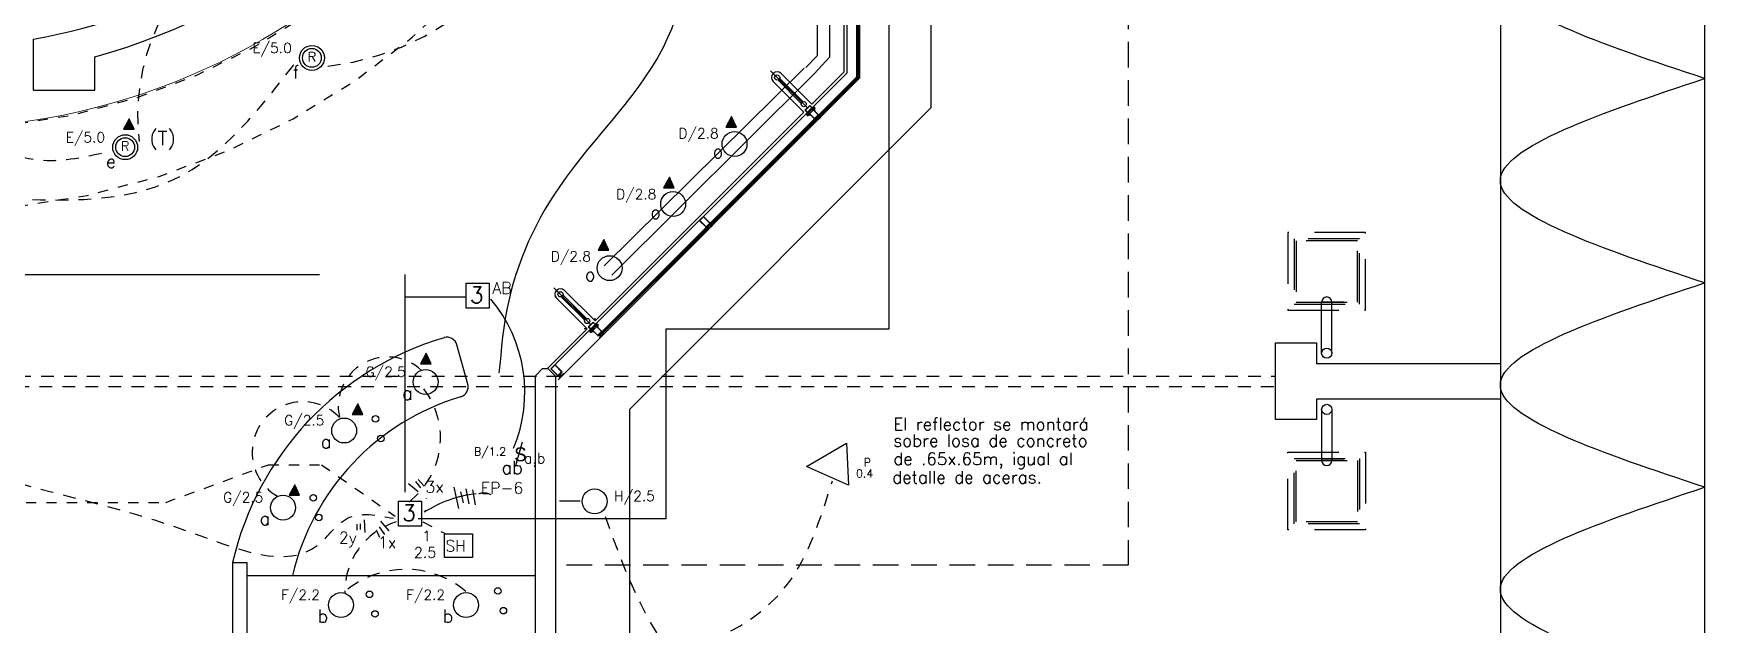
# Model space of a CAD drawing. Extents: x 630.7 to 694.4, y 620.3 to 665.5.
# Drawn here: x 677.99 to 694.35, y 632.16 to 637.95 of the extents above; entities that cross this region are included whole.
import ezdxf

# ---------------------------------------------------------------- set-up
doc = ezdxf.new("R2010")
doc.units = 0
doc.header["$LTSCALE"] = 0.5
doc.header["$MEASUREMENT"] = 0
for name, pattern in [('DASHDOTX2', [2, 1, -0.5, 0, -0.5]), ('DASHED2', [0.375, 0.25, -0.125]), ('HIDDEN', [0.375, 0.25, -0.125]), ('HIDDEN2', [0.1875, 0.125, -0.0625]), ('PHANTOM2', [31.75, 15.875, -3.175, 3.175, -3.175, 3.175, -3.175])]:
    doc.linetypes.add(name, pattern=pattern)
for name, color, linetype in [('ALUMBRADO', 3, 'CONTINUOUS'), ('columnas', 5, 'CONTINUOUS'), ('LUCES', 170, 'CONTINUOUS'), ('MUEBLES', 6, 'CONTINUOUS'), ('murosbajos', 1, 'CONTINUOUS'), ('paredes', 1, 'CONTINUOUS'), ('pisoplanta', 1, 'CONTINUOUS'), ('PROYECCIONES', 6, 'HIDDEN'), ('SEÑALES', 4, 'CONTINUOUS'), ('talud', 5, 'CONTINUOUS'), ('texturas', 6, 'CONTINUOUS'), ('TOMAS', 4, 'HIDDEN2'), ('TUBERIA', 3, 'DASHDOTX2'), ('tuberia_alumbrado', 3, 'DASHED2'), ('ventanas', 6, 'CONTINUOUS'), ('vidrio', 6, 'CONTINUOUS')]:
    doc.layers.add(name, color=color, linetype=linetype)
doc.styles.add('romans', font='romans.shx')

# ---------------------------------------------------------------- blocks, each defined once
blk = doc.blocks.new('apoymuro-cortina')
at = {"layer": 'vidrio', "color": 1, "linetype": 'Continuous'}
for p, q in [((0, 0), (-0.099, 0)), ((0, -0.057), (0, 0)), ((-0.125, -0.001), (-0.125, -0.057)), ((-0.119, 0), (-0.124, 0)), ((-0.124, -0.057), (-0.119, -0.057)), ((-0.122, -0.01), (-0.122, -0.003)), ((-0.122, -0.032), (-0.122, -0.013)), ((-0.096, -0.032), (-0.122, -0.032)), ((-0.122, -0.035), (-0.096, -0.035)), ((-0.122, -0.044), (-0.122, -0.035)), ((-0.122, -0.054), (-0.122, -0.048)), ((-0.121, -0.003), (-0.12, -0.003)), ((-0.12, -0.01), (-0.121, -0.01)), ((-0.121, -0.013), (-0.119, -0.013)), ((-0.119, -0.045), (-0.121, -0.045)), ((-0.121, -0.047), (-0.12, -0.047)), ((-0.12, -0.055), (-0.121, -0.055)), ((-0.12, -0.003), (-0.12, -0.004)), ((-0.12, -0.009), (-0.12, -0.01)), ((-0.12, -0.047), (-0.12, -0.048)), ((-0.12, -0.054), (-0.12, -0.055)), ((-0.119, -0.004), (-0.119, -0.001)), ((-0.119, -0.012), (-0.119, -0.009)), ((-0.119, -0.048), (-0.119, -0.045)), ((-0.119, -0.057), (-0.119, -0.054)), ((-0.1, -0.001), (-0.1, -0.004)), ((-0.1, -0.009), (-0.1, -0.012)), ((-0.1, -0.045), (-0.1, -0.048)), ((-0.1, -0.054), (-0.1, -0.057)), ((-0.099, -0.013), (-0.097, -0.013)), ((-0.097, -0.045), (-0.099, -0.045)), ((-0.099, -0.057), (-0.094, -0.057)), ((-0.098, -0.003), (-0.097, -0.003)), ((-0.098, -0.004), (-0.098, -0.003)), ((-0.098, -0.01), (-0.098, -0.009)), ((-0.097, -0.01), (-0.098, -0.01)), ((-0.098, -0.047), (-0.097, -0.047)), ((-0.098, -0.048), (-0.098, -0.047)), ((-0.098, -0.055), (-0.098, -0.054)), ((-0.097, -0.055), (-0.098, -0.055)), ((-0.096, -0.003), (-0.096, -0.01)), ((-0.096, -0.013), (-0.096, -0.032)), ((-0.096, -0.035), (-0.096, -0.044)), ((-0.096, -0.048), (-0.096, -0.054)), ((-0.094, -0.057), (0, -0.057)), ((-0.093, -0.003), (-0.093, -0.054)), ((-0.004, -0.003), (-0.093, -0.003)), ((-0.093, -0.055), (-0.004, -0.055)), ((-0.003, -0.054), (-0.003, -0.003))]:
    blk.add_line(p, q, dxfattribs=at)
at = {"layer": 'vidrio', "linetype": 'Continuous'}
for p, q in [((-0.04, 0.002), (-0.04, 0.005)), ((-0.04, 0.005), (0.031, 0.005)), ((0.027, 0.002), (-0.04, 0.002)), ((-0.032, 0.006), (-0.032, 0.008)), ((-0.032, 0.008), (-0.006, 0.008)), ((-0.006, 0.006), (-0.032, 0.006)), ((-0.009, 0.01), (-0.029, 0.01)), ((-0.029, 0.01), (-0.029, 0.008)), ((-0.029, 0.008), (-0.009, 0.008)), ((-0.028, 0.011), (-0.028, 0.02)), ((-0.026, 0.021), (-0.011, 0.021)), ((-0.011, 0.011), (-0.026, 0.011)), ((-0.024, 0.02), (-0.024, 0.011)), ((-0.015, 0.021), (-0.023, 0.021)), ((-0.014, 0.011), (-0.014, 0.02)), ((-0.009, 0.02), (-0.009, 0.011)), ((-0.009, 0.008), (-0.009, 0.01)), ((-0.006, 0.008), (-0.006, 0.006)), ((0.027, -0.059), (0.027, 0.002)), ((0.031, -0.063), (0.031, 0.005)), ((-0.105, -0.044), (-0.113, -0.044)), ((-0.04, -0.059), (0.027, -0.059)), ((-0.04, -0.063), (-0.04, -0.059)), ((0.031, -0.063), (-0.04, -0.063)), ((-0.032, -0.063), (-0.032, -0.065)), ((-0.006, -0.063), (-0.032, -0.063)), ((-0.032, -0.065), (-0.006, -0.065)), ((-0.029, -0.068), (-0.029, -0.065)), ((-0.029, -0.065), (-0.009, -0.065)), ((-0.009, -0.068), (-0.029, -0.068)), ((-0.028, -0.069), (-0.028, -0.078)), ((-0.011, -0.068), (-0.026, -0.068)), ((-0.026, -0.078), (-0.011, -0.078)), ((-0.013, -0.005), (-0.025, -0.005)), ((-0.025, -0.005), (-0.025, -0.052)), ((-0.025, -0.052), (-0.013, -0.052)), ((-0.025, -0.083), (-0.025, -0.078)), ((-0.013, -0.079), (-0.025, -0.079)), ((-0.013, -0.081), (-0.025, -0.081)), ((-0.025, -0.083), (-0.024, -0.084)), ((-0.013, -0.083), (-0.025, -0.083)), ((-0.024, -0.078), (-0.024, -0.069)), ((-0.014, -0.084), (-0.024, -0.084)), ((-0.015, -0.078), (-0.023, -0.078)), ((-0.015, -0.08), (-0.023, -0.08)), ((-0.015, -0.082), (-0.023, -0.082)), ((-0.019, -0.084), (-0.019, -0.084)), ((-0.014, -0.069), (-0.014, -0.078)), ((-0.013, -0.083), (-0.014, -0.084)), ((-0.013, -0.052), (-0.013, -0.005)), ((-0.013, -0.083), (-0.013, -0.078)), ((-0.009, -0.065), (-0.009, -0.068)), ((-0.009, -0.078), (-0.009, -0.069)), ((-0.006, -0.065), (-0.006, -0.063))]:
    blk.add_line(p, q, dxfattribs=at)
at = {"layer": 'vidrio', "color": 1, "linetype": 'Continuous', "extrusion": (0, 0, -1)}
for centre, major_axis, start_param, end_param in [((-0.099, -0.001), (0.000451, -0.000451), 2.356194, 3.926991), ((-0.124, -0.001), (0.000451, -0.000451), 2.356194, 3.926991), ((-0.124, -0.057), (0.000451, 0.000451), 2.356194, 3.926991), ((-0.121, -0.003), (0.000451, -0.000451), 2.356194, 3.926991), ((-0.121, -0.01), (0.000451, 0.000451), 2.356194, 3.926991), ((-0.121, -0.013), (0.000451, -0.000451), 2.356194, 3.926991), ((-0.121, -0.044), (0.000451, 0.000451), 2.356194, 3.926991), ((-0.121, -0.048), (0.000451, -0.000451), 2.356194, 3.926991), ((-0.121, -0.054), (0.000451, 0.000451), 2.356194, 3.926991), ((-0.119, -0.004), (0.000451, 0.000451), 2.356194, 3.926991), ((-0.119, -0.009), (0.000451, -0.000451), 2.356194, 3.926991), ((-0.119, -0.048), (0.000451, 0.000451), 2.356194, 3.926991), ((-0.119, -0.054), (0.000451, -0.000451), 2.356194, 3.926991), ((-0.119, -0.001), (0.000451, -0.000451), 3.926991, 5.497787), ((-0.119, -0.004), (0.000451, -0.000451), -0.785398, 0.785398), ((-0.119, -0.009), (0.000451, -0.000451), 3.926991, 5.497787), ((-0.119, -0.012), (0.000451, -0.000451), -0.785398, 0.785398), ((-0.119, -0.045), (0.000451, -0.000451), 3.926991, 5.497787), ((-0.119, -0.048), (0.000451, -0.000451), -0.785398, 0.785398), ((-0.119, -0.054), (0.000451, -0.000451), 3.926991, 5.497787), ((-0.119, -0.057), (0.000451, -0.000451), -0.785398, 0.785398), ((-0.099, -0.004), (0.000451, 0.000451), 2.356194, 3.926991), ((-0.099, -0.009), (0.000451, -0.000451), 2.356194, 3.926991), ((-0.099, -0.012), (0.000451, 0.000451), 2.356194, 3.926991), ((-0.099, -0.045), (0.000451, -0.000451), 2.356194, 3.926991), ((-0.099, -0.048), (0.000451, 0.000451), 2.356194, 3.926991), ((-0.099, -0.054), (0.000451, -0.000451), 2.356194, 3.926991), ((-0.099, -0.057), (0.000451, 0.000451), 2.356194, 3.926991), ((-0.099, -0.004), (0.000451, -0.000451), -0.785398, 0.785398), ((-0.099, -0.009), (0.000451, -0.000451), 3.926991, 5.497787), ((-0.099, -0.048), (0.000451, -0.000451), -0.785398, 0.785398), ((-0.099, -0.054), (0.000451, -0.000451), 3.926991, 5.497787), ((-0.097, -0.003), (0.000451, 0.000451), 5.497787, 7.068583), ((-0.097, -0.01), (0.000451, -0.000451), -0.785398, 0.785398), ((-0.097, -0.013), (0.000451, -0.000451), 3.926991, 5.497787), ((-0.097, -0.044), (0.000451, -0.000451), -0.785398, 0.785398), ((-0.097, -0.048), (0.000451, 0.000451), 5.497787, 7.068583), ((-0.093, -0.003), (0.000361, 0.000361), 3.926991, 5.497787), ((-0.093, -0.054), (0.000361, 0.000361), 2.356194, 3.926991)]:
    blk.add_ellipse(centre, major_axis=major_axis, ratio=1, start_param=start_param, end_param=end_param, dxfattribs=at)
at = {"layer": 'vidrio', "linetype": 'Continuous', "extrusion": (0, 0, -1)}
for centre, major_axis, start_param, end_param in [((-0.026, 0.016), (0.00325, -0.00325), 3.399063, 4.454918), ((-0.026, 0.015), (0.00325, -0.00325), 0.257471, 1.313326), ((-0.019, 0), (0.0144, -0.0144), 3.678281, 4.175701), ((-0.019, 0.031), (0.0144, 0.0144), 2.107484, 2.604904), ((-0.011, 0.016), (0.00325, -0.00325), 3.399063, 4.454918), ((-0.011, 0.015), (0.00325, -0.00325), 0.257471, 1.313326), ((-0.026, -0.073), (0.00325, 0.00325), 4.96986, 6.025715), ((-0.026, -0.074), (0.00325, 0.00325), 1.828267, 2.884122), ((-0.019, -0.088), (0.0144, 0.0144), 5.249077, 5.746497), ((-0.019, -0.058), (0.0144, -0.0144), 0.536688, 1.034108), ((-0.011, -0.073), (0.00325, 0.00325), 4.96986, 6.025715), ((-0.011, -0.074), (0.00325, 0.00325), 1.828267, 2.884122)]:
    blk.add_ellipse(centre, major_axis=major_axis, ratio=1, start_param=start_param, end_param=end_param, dxfattribs=at)
at = {"layer": 'vidrio', "color": 5, "linetype": 'Continuous', "extrusion": (0, 0, -1)}
for centre, major_axis, start_param, end_param in [((-0.004, -0.003), (0.000361, -0.000361), 3.926991, 5.497787), ((-0.004, -0.054), (0.000361, 0.000361), 0.785398, 2.356194)]:
    blk.add_ellipse(centre, major_axis=major_axis, ratio=1, start_param=start_param, end_param=end_param, dxfattribs=at)

msp = doc.modelspace()

# ---------------------------------------------------------------- linework, layer by layer
at = {"layer": 'ALUMBRADO', "color": 1}
for p, q in [((678.926, 637.113), (678.87, 637.01)), ((678.87, 637.01), (678.974, 637.01)), ((678.974, 637.01), (678.926, 637.113)), ((684.825, 637.135), (684.768, 637.032)), ((684.768, 637.032), (684.872, 637.032)), ((684.872, 637.032), (684.825, 637.135)), ((684.215, 636.541), (684.158, 636.437)), ((684.262, 636.437), (684.215, 636.541)), ((684.158, 636.437), (684.262, 636.437)), ((683.575, 635.931), (683.518, 635.827)), ((683.622, 635.827), (683.575, 635.931)), ((683.518, 635.827), (683.622, 635.827)), ((681.835, 634.819), (681.779, 634.715)), ((681.779, 634.715), (681.882, 634.715)), ((681.882, 634.715), (681.835, 634.819)), ((681.166, 634.323), (681.109, 634.22)), ((681.109, 634.22), (681.213, 634.22)), ((681.213, 634.22), (681.166, 634.323)), ((680.548, 633.532), (680.491, 633.429)), ((680.491, 633.429), (680.595, 633.429)), ((680.595, 633.429), (680.548, 633.532))]:
    msp.add_line(p, q, dxfattribs=at)
at = {"layer": 'ALUMBRADO', "color": 1, "linetype": 'Continuous'}
for p, q in [((684.508, 636.118), (684.548, 636.158)), ((684.512, 636.118), (684.548, 636.154))]:
    msp.add_line(p, q, dxfattribs=at)
at = {"layer": 'ALUMBRADO', "linetype": 'Continuous'}
for p, q in [((685.558, 633.71), (685.949, 633.938)), ((685.949, 633.938), (685.968, 633.527)), ((685.968, 633.527), (685.558, 633.71)), ((683.343, 633.371), (683.14, 633.371))]:
    msp.add_line(p, q, dxfattribs=at)
at = {"layer": 'ALUMBRADO'}
for points in [[(682.227, 635.504), (682.452, 635.504), (682.452, 635.26), (682.227, 635.26)], [(681.564, 633.372), (681.789, 633.372), (681.789, 633.127), (681.564, 633.127)]]:
    msp.add_lwpolyline(points, close=True, dxfattribs=at)
for centre in [(680.715, 637.709), (684.853, 636.866), (678.887, 636.835), (684.252, 636.279), (683.63, 635.651), (681.828, 634.537), (681.031, 634.062), (680.433, 633.308), (683.483, 633.369), (681, 632.354), (682.225, 632.354)]:
    msp.add_circle(centre, 0.122, dxfattribs=at)
at = {"layer": 'ALUMBRADO', "color": 1}
for centre in [(680.715, 637.709), (678.887, 636.835)]:
    msp.add_circle(centre, 0.0921, dxfattribs=at)
at = {"layer": 'ALUMBRADO', "color": 5}
for centre in [(681.337, 634.176), (681.39, 633.983)]:
    msp.add_circle(centre, 0.032, dxfattribs=at)
at = {"layer": 'ALUMBRADO', "color": 5, "linetype": 'Continuous'}
msp.add_ellipse((684.512, 636.117), major_axis=(0, 0.00051), ratio=1, start_param=0.785398, end_param=2.356194, dxfattribs=at)
at = {"layer": 'ALUMBRADO', "color": 1}
for points in [[(678.87, 637.01), (678.926, 637.113), (678.974, 637.01)], [(684.768, 637.032), (684.825, 637.135), (684.872, 637.032)], [(684.158, 636.437), (684.215, 636.541), (684.262, 636.437)], [(683.518, 635.827), (683.575, 635.931), (683.622, 635.827)], [(681.779, 634.715), (681.835, 634.819), (681.882, 634.715)], [(681.109, 634.22), (681.166, 634.323), (681.213, 634.22)], [(680.491, 633.429), (680.548, 633.532), (680.595, 633.429)]]:
    msp.add_solid(points, dxfattribs=at)
at = {"layer": 'columnas'}
msp.add_lwpolyline([(692.351, 634.719), (692.351, 634.369), (690.551, 634.369), (690.551, 634.169), (690.151, 634.169), (690.151, 634.919), (690.551, 634.919), (690.551, 634.719), (692.351, 634.719)], dxfattribs=at)
at = {"layer": 'LUCES'}
msp.add_line((682.775, 633.948), (682.707, 633.716), dxfattribs=at)
at = {"layer": 'MUEBLES'}
for p, q in [((682.241, 634.516), (682.134, 634.902)), ((680.077, 632.644), (682.901, 632.644))]:
    msp.add_line(p, q, dxfattribs=at)
for centre, radius, start, end in [((682.86, 632.094), 2.999, 106.4649, 166.9946), ((682.038, 634.875), 0.1, 15.534, 106.4649), ((682.86, 632.094), 2.399, 106.6139, 166.7488), ((682.145, 634.489), 0.1, 286.6139, 15.534)]:
    msp.add_arc(centre, radius, start, end, dxfattribs=at)
at = {"layer": 'murosbajos', "color": 5}
for centre in [(680.729, 633.404), (680.782, 633.211), (681.279, 632.459), (682.536, 632.492), (681.333, 632.267), (682.59, 632.299)]:
    msp.add_circle(centre, 0.032, dxfattribs=at)
at = {"layer": 'paredes', "color": 6}
msp.add_line((686.076, 646.365), (686.076, 637.509), dxfattribs=at)
at = {"layer": 'paredes', "ltscale": 0.75}
for p, q in [((677.99, 637.394), (677.99, 637.892)), ((678.59, 637.394), (678.59, 637.72))]:
    msp.add_line(p, q, dxfattribs=at)
at = {"layer": 'paredes'}
for p, q in [((677.99, 637.394), (678.59, 637.394)), ((682.901, 634.594), (682.971, 634.665)), ((682.901, 634.594), (682.901, 631.944)), ((683.03, 634.665), (682.971, 634.665)), ((683.101, 634.594), (683.03, 634.665)), ((683.126, 634.594), (683.055, 634.665)), ((683.101, 634.594), (683.101, 631.944)), ((679.937, 632.769), (679.937, 631.944)), ((679.937, 632.769), (680.077, 632.769)), ((680.077, 632.769), (680.077, 631.944))]:
    msp.add_line(p, q, dxfattribs=at)
at = {"layer": 'paredes', "ltscale": 0.75}
for radius, start, end in [(5.75, 280.0154, 355.0115), (6.05, 285.335, 334.3039)]:
    msp.add_arc((676.99, 643.555), radius, start, end, dxfattribs=at)
at = {"layer": 'pisoplanta', "color": 6}
for p, q in [((685.926, 637.571), (685.926, 638.989)), ((685.231, 637.478), (685.532, 637.177)), ((685.309, 637.556), (685.61, 637.255)), ((685.926, 637.571), (685.61, 637.255)), ((683.488, 635.134), (685.532, 637.177)), ((683.11, 635.357), (683.411, 635.056)), ((683.188, 635.434), (683.488, 635.134)), ((683.411, 635.056), (683.02, 634.665)), ((683.411, 635.056), (683.382, 635.056)), ((683.488, 635.134), (683.488, 635.162)), ((682.996, 634.665), (682.996, 634.67))]:
    msp.add_line(p, q, dxfattribs=at)
for centre in [(685.27, 637.517), (683.149, 635.395)]:
    msp.add_arc(centre, 0.055, 45, 225, dxfattribs=at)
at = {"layer": 'PROYECCIONES', "color": 1, "ltscale": 2}
for p, q in [((688.708, 654.365), (688.708, 632.744)), ((688.708, 632.744), (683.126, 632.744))]:
    msp.add_line(p, q, dxfattribs=at)
at = {"layer": 'PROYECCIONES'}
for p, q in [((677.163, 634.594), (684.97, 634.594)), ((685.157, 634.594), (690.151, 634.594)), ((677.148, 634.494), (684.97, 634.494)), ((685.057, 634.494), (690.151, 634.494))]:
    msp.add_line(p, q, dxfattribs=at)
at = {"layer": 'PROYECCIONES', "ltscale": 0.8}
for radius, start in [(7.35, 270.3718), (6.55, 270.4172)]:
    msp.add_arc((676.99, 643.555), radius, start, 270, dxfattribs=at)
at = {"layer": 'SEÑALES', "color": 5}
msp.add_lwpolyline([(682.012, 633.05), (682.289, 633.05), (682.289, 632.818), (682.012, 632.818)], close=True, dxfattribs=at)
at = {"layer": 'talud'}
for p, q in [((694.351, 656.64), (694.351, 629.507)), ((692.351, 654.64), (692.351, 631.507))]:
    msp.add_line(p, q, dxfattribs=at)
at = {"layer": 'texturas', "color": 1}
for p, q in [((686.776, 649.406), (686.776, 637.219)), ((686.776, 637.219), (683.826, 634.269)), ((683.826, 634.269), (683.826, 630.644))]:
    msp.add_line(p, q, dxfattribs=at)
at = {"layer": 'texturas'}
for points in [[(694.351, 637.507), (692.351, 638.507), (694.351, 639.507)], [(694.351, 635.507), (692.351, 636.507), (694.351, 637.507)], [(694.351, 633.507), (692.351, 634.507), (694.351, 635.507)], [(694.351, 633.507), (692.351, 634.507), (694.351, 635.507)], [(694.351, 631.507), (692.351, 632.507), (694.351, 633.507)]]:
    msp.add_spline(points, degree=3, dxfattribs=at)
at = {"layer": 'TOMAS'}
for p, q in [((679.284, 633.358), (680.29, 633.727)), ((680.29, 633.727), (680.809, 633.727)), ((680.809, 633.727), (681.53, 633.224)), ((675.916, 633.358), (679.284, 633.358)), ((681.802, 633.169), (682.019, 633.054))]:
    msp.add_line(p, q, dxfattribs=at)
at = {"layer": 'TUBERIA', "color": 1}
for p, q in [((690.601, 634.819), (690.601, 635.319)), ((690.818, 635.319), (690.601, 635.319)), ((690.701, 634.819), (690.701, 635.319)), ((690.601, 634.269), (690.601, 633.769)), ((690.701, 634.269), (690.701, 633.769)), ((690.818, 633.769), (690.601, 633.769))]:
    msp.add_line(p, q, dxfattribs=at)
for points in [[(690.271, 635.239), (691.031, 635.239), (691.031, 635.999), (690.271, 635.999)], [(690.331, 635.299), (690.971, 635.299), (690.971, 635.939), (690.331, 635.939)], [(690.351, 635.319), (690.951, 635.319), (690.951, 635.919), (690.351, 635.919)], [(690.271, 633.849), (691.031, 633.849), (691.031, 633.089), (690.271, 633.089)], [(690.331, 633.789), (690.971, 633.789), (690.971, 633.149), (690.331, 633.149)], [(690.351, 633.769), (690.951, 633.769), (690.951, 633.169), (690.351, 633.169)]]:
    msp.add_lwpolyline(points, close=True, dxfattribs=at)
at = {"layer": 'TUBERIA', "color": 1, "linetype": 'Continuous'}
for centre in [(690.651, 634.819), (690.651, 634.269)]:
    msp.add_circle(centre, 0.05, dxfattribs=at)
for centre, start, end in [((690.651, 635.319), 0, 180), ((690.651, 633.769), 180, 0)]:
    msp.add_arc(centre, 0.05, start, end, dxfattribs=at)
at = {"layer": 'tuberia_alumbrado', "color": 4, "linetype": 'PHANTOM2'}
for p, q in [((686.364, 641.894), (686.364, 635.053)), ((672.851, 635.59), (681.626, 635.59)), ((681.626, 635.59), (681.626, 633.459)), ((686.364, 635.053), (684.182, 635.053)), ((684.182, 635.053), (684.182, 633.199)), ((684.182, 633.199), (681.756, 633.199))]:
    msp.add_line(p, q, dxfattribs=at)
at = {"layer": 'tuberia_alumbrado', "linetype": 'Continuous'}
for p, q in [((685.667, 637.732), (685.667, 638.603)), ((685.785, 637.719), (685.785, 638.421)), ((685.55, 637.615), (685.667, 637.732)), ((685.634, 637.554), (685.785, 637.719)), ((683.577, 635.673), (685.536, 637.607)), ((683.653, 635.583), (685.634, 637.554))]:
    msp.add_line(p, q, dxfattribs=at)
at = {"layer": 'tuberia_alumbrado', "color": 4, "linetype": 'Continuous'}
msp.add_line((682.219, 635.366), (681.626, 635.366), dxfattribs=at)
at = {"layer": 'tuberia_alumbrado'}
for p, q in [((681.661, 633.545), (681.835, 633.397)), ((681.731, 633.562), (681.779, 633.501)), ((681.757, 633.583), (681.813, 633.518)), ((681.154, 633.145), (681.154, 633.088)), ((681.189, 633.149), (681.189, 633.093)), ((681.228, 633.188), (681.237, 633.01)), ((681.343, 633.089), (681.378, 633.019)), ((681.374, 633.119), (681.426, 633.045)), ((681.387, 633.176), (681.496, 633.045))]:
    msp.add_line(p, q, dxfattribs=at)
at = {"layer": 'tuberia_alumbrado', "color": 5, "linetype": 'Continuous'}
for p, q in [((682.105, 633.508), (682.15, 633.299)), ((682.169, 633.463), (682.196, 633.353)), ((682.223, 633.49), (682.251, 633.344)), ((682.287, 633.481), (682.315, 633.335))]:
    msp.add_line(p, q, dxfattribs=at)
at = {"layer": 'tuberia_alumbrado', "color": 5, "linetype": 'Continuous', "lineweight": 15}
msp.add_circle((676.955, 643.6), 6.584, dxfattribs=at)
at = {"layer": 'tuberia_alumbrado', "linetype": 'DASHED2'}
for centre, radius, start, end in [((680.576, 640.253), 2.641, 276.3949, 1.1487), ((681.11, 637.136), 2.102, 62.067, 186.6977)]:
    msp.add_arc(centre, radius, start, end, dxfattribs=at)
at = {"layer": 'tuberia_alumbrado', "color": 4, "linetype": 'Continuous'}
msp.add_arc((681.383, 634.437), 1.417, 337.2209, 40.0227, dxfattribs=at)
at = {"layer": 'tuberia_alumbrado'}
for centre, radius, start, end in [((681.457, 634.298), 0.484, 46.5635, 192.6504), ((681.182, 633.991), 0.792, 307.3616, 37.3268), ((680.626, 633.848), 0.496, 43.7313, 239.9164), ((681.751, 632.487), 0.713, 107.1656, 181.5516), ((681.632, 631.789), 0.915, 49.7781, 130.9802)]:
    msp.add_arc(centre, radius, start, end, dxfattribs=at)
at = {"layer": 'tuberia_alumbrado', "color": 5, "linetype": 'Continuous'}
msp.add_arc((682.462, 632.25), 1.202, 96.585, 122.6964, dxfattribs=at)
at = {"layer": 'tuberia_alumbrado', "color": 5}
msp.add_arc((682.398, 633.291), 0.159, 63.0569, 109.4856, dxfattribs=at)
at = {"layer": 'tuberia_alumbrado', "color": 5, "linetype": 'PHANTOM2'}
msp.add_spline([(684.779, 641.933), (684.418, 641.378), (684.392, 639.454), (684.198, 637.904), (683.138, 636.448), (682.608, 635.157), (682.324, 633.788), (681.82, 633.272)], degree=3, dxfattribs=at)
at = {"layer": 'tuberia_alumbrado'}
for points in [[(675.332, 636.798), (676.284, 636.534), (677.739, 636.336), (679.366, 636.521), (680.57, 637.684)], [(673.705, 637.591), (674.379, 637.565), (675.874, 637.38), (677.184, 636.983), (678.123, 636.706), (678.744, 636.798)], [(675.805, 634.476), (676.923, 633.862), (679.534, 633.066), (680.78, 632.947), (681.064, 633.203), (681.513, 633.203)], [(675.817, 631.463), (676.431, 630.863), (679.167, 631.09), (682.943, 631.637), (685.371, 632.557), (685.811, 633.57)], [(683.586, 633.221), (684.42, 631.678), (686.505, 630.412), (686.474, 626.678), (681.516, 626.246), (677.594, 625.598)]]:
    msp.add_spline(points, degree=3, dxfattribs=at)
at = {"layer": 'ventanas'}
for p in [(685.951, 646.365), (683.055, 634.665)]:
    msp.add_line(p, (685.951, 637.561), dxfattribs=at)
at = {"layer": 'vidrio', "linetype": 'Continuous'}
for p, q in [((686.047, 639.016), (686.047, 637.521)), ((686.056, 639.03), (686.056, 637.517)), ((686.06, 639.03), (686.06, 637.516)), ((686.064, 639.03), (686.064, 637.514)), ((686.056, 637.517), (685.667, 637.129)), ((686.06, 637.516), (685.67, 637.126)), ((686.064, 637.514), (685.673, 637.123)), ((686.047, 637.521), (685.677, 637.151)), ((685.652, 637.114), (684.607, 636.068)), ((685.655, 637.111), (684.61, 636.065)), ((685.658, 637.108), (684.612, 636.062)), ((685.636, 637.111), (684.616, 636.091)), ((684.592, 636.053), (683.546, 635.007)), ((684.595, 636.05), (683.549, 635.004)), ((684.598, 636.047), (683.552, 635.002)), ((684.576, 636.05), (683.556, 635.03)), ((684.592, 636.053), (684.597, 636.047)), ((683.139, 634.6), (683.145, 634.595))]:
    msp.add_line(p, q, dxfattribs=at)
at = {"layer": 'vidrio', "color": 6}
for p, q in [((686.076, 637.509), (683.126, 634.559)), ((685.567, 637.22), (685.206, 637.581)), ((684.612, 636.062), (684.607, 636.068)), ((683.445, 635.099), (683.084, 635.46)), ((683.552, 635.002), (683.546, 635.007)), ((683.16, 634.61), (683.154, 634.615))]:
    msp.add_line(p, q, dxfattribs=at)
at = {"layer": 'vidrio', "color": 1}
for p, q in [((685.507, 637.262), (685.277, 637.493)), ((685.525, 637.28), (685.294, 637.51)), ((683.386, 635.141), (683.155, 635.371)), ((683.404, 635.159), (683.173, 635.389))]:
    msp.add_line(p, q, dxfattribs=at)
at = {"layer": 'vidrio', "color": 1, "linetype": 'Continuous'}
for p, q in [((684.548, 636.158), (684.618, 636.088)), ((684.574, 636.051), (684.508, 636.118)), ((684.575, 636.054), (684.512, 636.117)), ((684.549, 636.154), (684.612, 636.091)), ((684.577, 636.048), (684.574, 636.051)), ((684.612, 636.09), (684.576, 636.054)), ((684.582, 636.056), (684.578, 636.052)), ((684.578, 636.051), (684.579, 636.05)), ((684.581, 636.05), (684.578, 636.048)), ((684.579, 636.05), (684.58, 636.051)), ((684.584, 636.055), (684.583, 636.056)), ((684.583, 636.054), (684.584, 636.055)), ((684.586, 636.056), (684.584, 636.054)), ((684.592, 636.066), (684.585, 636.059)), ((684.585, 636.058), (684.586, 636.057)), ((684.61, 636.047), (684.592, 636.066)), ((684.592, 636.034), (684.594, 636.036)), ((684.595, 636.03), (684.592, 636.033)), ((684.607, 636.081), (684.593, 636.068)), ((684.593, 636.068), (684.612, 636.049)), ((684.595, 636.036), (684.594, 636.035)), ((684.594, 636.035), (684.595, 636.034)), ((684.636, 636.069), (684.596, 636.03)), ((684.596, 636.034), (684.601, 636.038)), ((684.598, 636.04), (684.6, 636.042)), ((684.6, 636.04), (684.599, 636.039)), ((684.601, 636.039), (684.6, 636.04)), ((684.601, 636.042), (684.602, 636.041)), ((684.603, 636.041), (684.61, 636.047)), ((684.609, 636.079), (684.608, 636.081)), ((684.614, 636.088), (684.609, 636.083)), ((684.609, 636.083), (684.61, 636.082)), ((684.612, 636.082), (684.61, 636.079)), ((684.61, 636.082), (684.611, 636.082)), ((684.612, 636.049), (684.625, 636.063)), ((684.616, 636.087), (684.615, 636.088)), ((684.615, 636.086), (684.616, 636.087)), ((684.618, 636.087), (684.616, 636.085)), ((684.623, 636.066), (684.626, 636.068)), ((684.625, 636.063), (684.623, 636.065)), ((684.627, 636.067), (684.626, 636.066)), ((684.626, 636.066), (684.627, 636.065)), ((684.628, 636.065), (684.632, 636.07)), ((684.629, 636.072), (684.632, 636.074)), ((684.631, 636.072), (684.63, 636.071)), ((684.632, 636.071), (684.631, 636.072)), ((684.632, 636.074), (684.636, 636.07)), ((683.055, 634.665), (683.096, 634.706)), ((683.059, 634.665), (683.095, 634.701)), ((683.096, 634.706), (683.165, 634.636)), ((683.096, 634.701), (683.159, 634.638)), ((683.121, 634.599), (683.055, 634.665)), ((683.122, 634.602), (683.059, 634.665)), ((683.125, 634.595), (683.121, 634.599)), ((683.159, 634.637), (683.123, 634.602)), ((683.13, 634.604), (683.125, 634.599)), ((683.125, 634.598), (683.126, 634.597)), ((683.126, 634.597), (683.127, 634.598)), ((683.128, 634.597), (683.126, 634.595)), ((683.132, 634.603), (683.131, 634.604)), ((683.131, 634.602), (683.132, 634.603)), ((683.139, 634.613), (683.132, 634.607)), ((683.132, 634.606), (683.134, 634.604)), ((683.134, 634.603), (683.132, 634.601)), ((683.157, 634.595), (683.139, 634.613)), ((683.139, 634.582), (683.142, 634.584)), ((683.143, 634.577), (683.139, 634.581)), ((683.154, 634.628), (683.141, 634.615)), ((683.141, 634.615), (683.159, 634.597)), ((683.142, 634.583), (683.142, 634.582)), ((683.142, 634.582), (683.143, 634.581)), ((683.143, 634.581), (683.148, 634.586)), ((683.184, 634.617), (683.144, 634.577)), ((683.145, 634.588), (683.147, 634.59)), ((683.147, 634.588), (683.146, 634.587)), ((683.148, 634.587), (683.147, 634.588)), ((683.148, 634.59), (683.15, 634.588)), ((683.151, 634.588), (683.157, 634.595)), ((683.156, 634.627), (683.155, 634.628)), ((683.161, 634.635), (683.157, 634.631)), ((683.157, 634.63), (683.158, 634.629)), ((683.16, 634.629), (683.157, 634.627)), ((683.158, 634.629), (683.159, 634.63)), ((683.159, 634.597), (683.172, 634.61)), ((683.163, 634.634), (683.162, 634.635)), ((683.162, 634.634), (683.163, 634.634)), ((683.165, 634.635), (683.163, 634.633)), ((683.171, 634.613), (683.173, 634.615)), ((683.172, 634.611), (683.171, 634.612)), ((683.174, 634.615), (683.173, 634.614)), ((683.173, 634.614), (683.174, 634.613)), ((683.175, 634.613), (683.18, 634.617)), ((683.177, 634.619), (683.179, 634.621)), ((683.179, 634.619), (683.178, 634.618)), ((683.18, 634.618), (683.179, 634.619)), ((683.18, 634.621), (683.184, 634.618))]:
    msp.add_line(p, q, dxfattribs=at)
at = {"layer": 'vidrio'}
for centre in [(685.27, 637.517), (685.531, 637.256)]:
    msp.add_circle(centre, 0.025, dxfattribs=at)
at = {"layer": 'vidrio', "color": 5}
for centre in [(683.149, 635.395), (683.41, 635.134)]:
    msp.add_circle(centre, 0.025, dxfattribs=at)
at = {"layer": 'vidrio', "color": 1, "linetype": 'Continuous'}
for centre, major_axis, start_param, end_param in [((684.575, 636.054), (0, 0.00051), 2.356194, 3.926991), ((684.578, 636.048), (0, 0.000638), 2.356194, 3.926991), ((684.58, 636.05), (-0.000638, 0), 3.926991, 5.497787), ((684.58, 636.05), (-0.000638, 0), 2.356194, 3.926991), ((684.583, 636.056), (0, 0.000638), 5.497787, 7.068583), ((684.584, 636.054), (-0.000638, 0), -0.785398, 0.785398), ((684.584, 636.054), (0, 0.000638), 2.356194, 3.926991), ((684.585, 636.059), (-0.000638, 0), -0.785398, 0.785398), ((684.586, 636.056), (-0.000638, 0), 2.356194, 3.926991), ((684.592, 636.034), (-0.000638, 0), -0.785398, 0.785398), ((684.595, 636.036), (-0.000638, 0), 3.926991, 5.497787), ((684.595, 636.036), (-0.000638, 0), 2.356194, 3.926991), ((684.596, 636.034), (0, 0.000638), 2.356194, 3.926991), ((684.596, 636.03), (0, 0.000638), 2.356194, 3.926991), ((684.598, 636.04), (-0.000638, 0), -0.785398, 0.785398), ((684.598, 636.04), (0, 0.000638), 2.356194, 3.926991), ((684.6, 636.042), (-0.000638, 0), 3.926991, 5.497787), ((684.6, 636.039), (-0.000638, 0), 2.356194, 3.926991), ((684.603, 636.041), (0, 0.000638), 2.356194, 3.926991), ((684.607, 636.08), (-0.000638, 0), 3.926991, 5.497787), ((684.61, 636.083), (-0.000638, 0), -0.785398, 0.785398), ((684.609, 636.08), (0, 0.000638), 2.356194, 3.926991), ((684.612, 636.082), (-0.000638, 0), 3.926991, 5.497787), ((684.611, 636.09), (0, 0.00051), 3.926991, 5.497787), ((684.612, 636.082), (-0.000638, 0), 2.356194, 3.926991), ((684.614, 636.088), (0, 0.000638), 5.497787, 7.068583), ((684.615, 636.086), (-0.000638, 0), -0.785398, 0.785398), ((684.615, 636.086), (0, 0.000638), 2.356194, 3.926991), ((684.618, 636.088), (-0.000638, 0), 2.356194, 3.926991), ((684.624, 636.065), (-0.000638, 0), -0.785398, 0.785398), ((684.624, 636.063), (-0.000638, 0), 2.356194, 3.926991), ((684.626, 636.068), (-0.000638, 0), 3.926991, 5.497787), ((684.626, 636.068), (-0.000638, 0), 2.356194, 3.926991), ((684.627, 636.066), (0, 0.000638), 2.356194, 3.926991), ((684.63, 636.071), (-0.000638, 0), -0.785398, 0.785398), ((684.63, 636.071), (0, 0.000638), 2.356194, 3.926991), ((684.632, 636.073), (-0.000638, 0), 3.926991, 5.497787), ((684.632, 636.07), (-0.000638, 0), 2.356194, 3.926991), ((684.636, 636.07), (-0.000638, 0), 2.356194, 3.926991), ((683.123, 634.602), (0, 0.00051), 2.356194, 3.926991), ((683.125, 634.596), (0, 0.000638), 2.356194, 3.926991), ((683.128, 634.598), (-0.000638, 0), 3.926991, 5.497787), ((683.128, 634.598), (-0.000638, 0), 2.356194, 3.926991), ((683.13, 634.603), (0, 0.000638), 5.497787, 7.068583), ((683.131, 634.601), (-0.000638, 0), -0.785398, 0.785398), ((683.131, 634.601), (0, 0.000638), 2.356194, 3.926991), ((683.133, 634.606), (-0.000638, 0), -0.785398, 0.785398), ((683.133, 634.604), (-0.000638, 0), 2.356194, 3.926991), ((683.14, 634.581), (-0.000638, 0), -0.785398, 0.785398), ((683.142, 634.583), (-0.000638, 0), 2.356194, 3.926991), ((683.142, 634.583), (-0.000638, 0), 3.926991, 5.497787), ((683.143, 634.582), (0, 0.000638), 2.356194, 3.926991), ((683.143, 634.578), (0, 0.000638), 2.356194, 3.926991), ((683.146, 634.587), (-0.000638, 0), -0.785398, 0.785398), ((683.146, 634.587), (0, 0.000638), 2.356194, 3.926991), ((683.148, 634.589), (-0.000638, 0), 3.926991, 5.497787), ((683.148, 634.586), (-0.000638, 0), 2.356194, 3.926991), ((683.15, 634.589), (0, 0.000638), 2.356194, 3.926991), ((683.155, 634.628), (-0.000638, 0), 3.926991, 5.497787), ((683.157, 634.627), (0, 0.000638), 2.356194, 3.926991), ((683.157, 634.63), (-0.000638, 0), -0.785398, 0.785398), ((683.159, 634.638), (0, 0.00051), 3.926991, 5.497787), ((683.159, 634.629), (-0.000638, 0), 3.926991, 5.497787), ((683.159, 634.629), (-0.000638, 0), 2.356194, 3.926991), ((683.162, 634.635), (0, 0.000638), 5.497787, 7.068583), ((683.163, 634.633), (-0.000638, 0), -0.785398, 0.785398), ((683.163, 634.633), (0, 0.000638), 2.356194, 3.926991), ((683.165, 634.635), (-0.000638, 0), 2.356194, 3.926991), ((683.171, 634.613), (-0.000638, 0), -0.785398, 0.785398), ((683.172, 634.61), (-0.000638, 0), 2.356194, 3.926991), ((683.174, 634.615), (-0.000638, 0), 3.926991, 5.497787), ((683.174, 634.615), (-0.000638, 0), 2.356194, 3.926991), ((683.175, 634.613), (0, 0.000638), 2.356194, 3.926991), ((683.177, 634.619), (-0.000638, 0), -0.785398, 0.785398), ((683.177, 634.619), (0, 0.000638), 2.356194, 3.926991), ((683.179, 634.621), (-0.000638, 0), 3.926991, 5.497787), ((683.179, 634.618), (-0.000638, 0), 2.356194, 3.926991), ((683.183, 634.617), (-0.000638, 0), 2.356194, 3.926991)]:
    msp.add_ellipse(centre, major_axis=major_axis, ratio=1, start_param=start_param, end_param=end_param, dxfattribs=at)
at = {"layer": 'vidrio', "color": 5, "linetype": 'Continuous'}
msp.add_ellipse((683.06, 634.665), major_axis=(0, 0.00051), ratio=1, start_param=0.785398, end_param=2.356194, dxfattribs=at)

# ---------------------------------------------------------------- block references
at = {"layer": 'paredes', "color": 6, "xscale": -1, "rotation": 314.9999999999954}
for p in [(685.609, 637.219), (683.487, 635.098)]:
    msp.add_blockref('apoymuro-cortina', p, dxfattribs=at)

# ---------------------------------------------------------------- texts
at = {"layer": 'ALUMBRADO', "color": 1, "style": 'romans'}
for s, height, p in [('E/5.0', 0.0987, (680.133, 637.757)), ('f', 0.128, (680.526, 637.506)), ('R', 0.0929, (680.674, 637.673)), ('E/5.0', 0.0987, (678.305, 636.882)), ('(T)', 0.1371, (679.123, 636.856)), ('D/2.8', 0.0987, (684.304, 636.921)), ('R', 0.0929, (678.846, 636.799)), ('o', 0.128, (684.639, 636.729)), ('e', 0.128, (678.698, 636.632)), ('D/2.8', 0.0987, (683.694, 636.326)), ('o', 0.128, (684.029, 636.134)), ('D/2.8', 0.0987, (683.054, 635.717)), ('AB', 0.1139, (682.482, 635.4)), ('o', 0.128, (683.388, 635.525)), ('3', 0.158, (682.262, 635.31)), ('G/2.5', 0.0987, (681.241, 634.588)), ('a', 0.128, (681.598, 634.364)), ('G/2.5', 0.0987, (680.444, 634.113)), ('El reflector se montará', 0.12, (686.407, 634.065)), ('a', 0.128, (680.801, 633.889)), ('B/1.2', 0.0789, (682.302, 633.817)), ('sobre losa de concreto', 0.12, (686.407, 633.904)), ('ab', 0.1279, (682.571, 633.636)), ('a,b', 0.1023, (682.791, 633.74)), ('P', 0.0789, (686.118, 633.711)), ('de .65x.65m, igual al', 0.12, (686.407, 633.725)), ('3x', 0.1139, (681.827, 633.454)), ('0.4', 0.0789, (686.042, 633.603)), (' detalle de aceras.', 0.12, (686.314, 633.545)), ('G/2.5', 0.0987, (679.846, 633.359)), ('H/2.5', 0.0987, (683.675, 633.372)), ('a', 0.128, (680.203, 633.136)), ('3', 0.158, (681.599, 633.178)), ('2y', 0.1139, (680.979, 632.957)), ('1x', 0.1139, (681.362, 632.91)), ('F/2.2', 0.0987, (680.413, 632.405)), ('F/2.2', 0.0987, (681.638, 632.405)), ('b', 0.128, (680.77, 632.182)), ('b', 0.128, (681.995, 632.182))]:
    msp.add_text(s, height=height, dxfattribs=at).set_placement(p)
at = {"layer": 'LUCES'}
msp.add_text('S', height=0.136, dxfattribs=at).set_placement((682.696, 633.761))
at = {"layer": 'SEÑALES', "color": 1, "style": 'romans'}
msp.add_text('SH', height=0.1101, dxfattribs=at).set_placement((682.024, 632.879))
at = {"layer": 'TOMAS', "color": 1, "style": 'romans'}
for s, height, p in [('EP-6', 0.1125, (682.37, 633.443)), ('1', 0.102, (681.796, 632.979)), ('2.5', 0.1022, (681.714, 632.817))]:
    msp.add_text(s, height=height, dxfattribs=at).set_placement(p)

doc.saveas('drawing.dxf')
